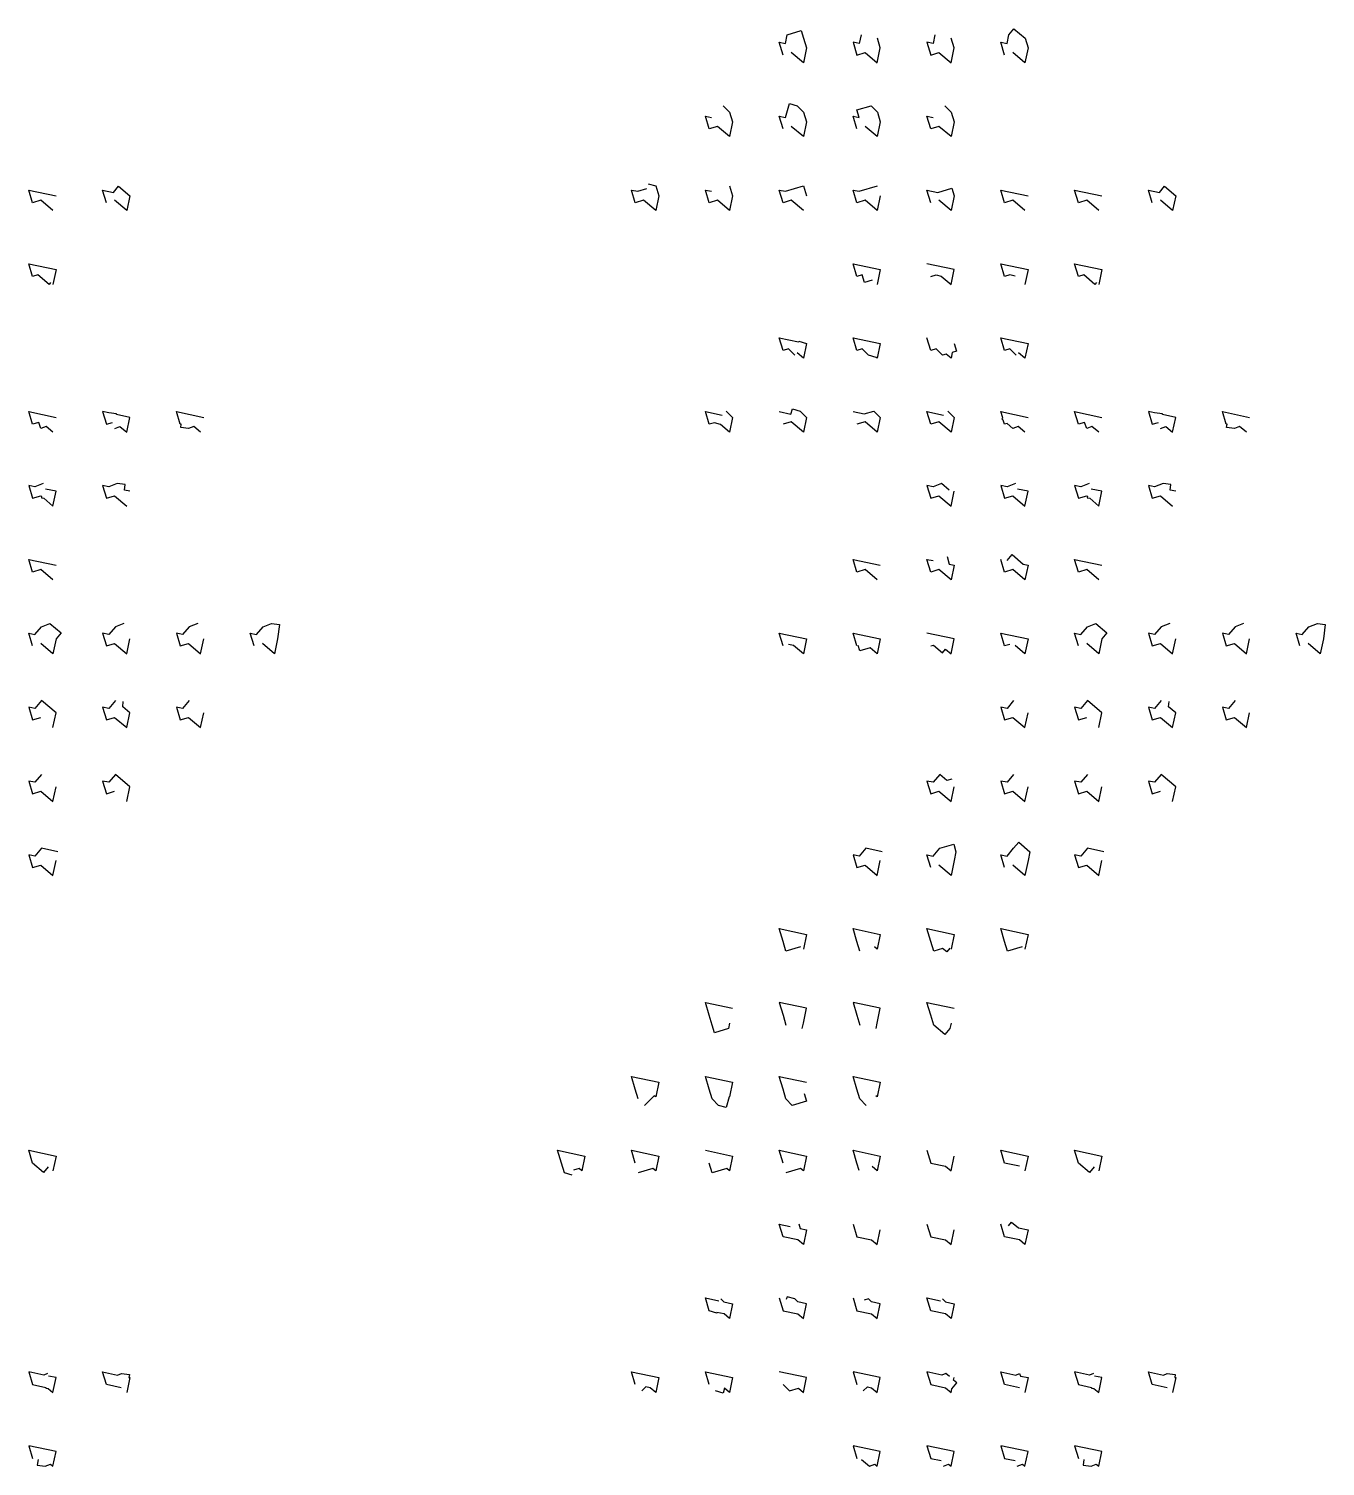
# Model space of a CAD drawing. Header units: inches. Extents: x -12292079.407 to -12292079.373, y 116895049.277 to 116895049.734.
# Drawn here: x -12292079.38571 to -12292079.37343, y 116895049.5644 to 116895049.578 of the extents above; entities that cross this region are included whole.
import ezdxf

# ---------------------------------------------------------------- set-up
doc = ezdxf.new("R2010")
doc.units = ezdxf.units.IN
doc.header["$MEASUREMENT"] = 0

msp = doc.modelspace()

# ---------------------------------------------------------------- linework, layer by layer
for points in [[(-12292079.378566, 116895049.577754), (-12292079.378602, 116895049.577875), (-12292079.378543, 116895049.577863), (-12292079.378526, 116895049.577946), (-12292079.378393, 116895049.577985), (-12292079.378372, 116895049.577914), (-12292079.378344, 116895049.577821), (-12292079.378373, 116895049.577681), (-12292079.378488, 116895049.577778)], [(-12292079.376469, 116895049.577754), (-12292079.376505, 116895049.577875), (-12292079.376446, 116895049.577863), (-12292079.376429, 116895049.577946), (-12292079.37638, 116895049.578003), (-12292079.376275, 116895049.577914), (-12292079.376247, 116895049.577821), (-12292079.376277, 116895049.577681), (-12292079.376391, 116895049.577778)], [(-12292079.378566, 116895049.577055), (-12292079.378602, 116895049.577176), (-12292079.378543, 116895049.577164), (-12292079.378504, 116895049.577296), (-12292079.378432, 116895049.577275), (-12292079.378372, 116895049.577215), (-12292079.378344, 116895049.577122), (-12292079.378373, 116895049.576982), (-12292079.378488, 116895049.577079)], [(-12292079.377867, 116895049.577055), (-12292079.377903, 116895049.577176), (-12292079.377844, 116895049.577164), (-12292079.377866, 116895049.577235), (-12292079.377733, 116895049.577275), (-12292079.377673, 116895049.577215), (-12292079.377645, 116895049.577122), (-12292079.377675, 116895049.576982), (-12292079.377789, 116895049.577079)], [(-12292079.385477, 116895049.576283), (-12292079.385591, 116895049.57638), (-12292079.385669, 116895049.576357), (-12292079.385705, 116895049.576477), (-12292079.385447, 116895049.576423)], [(-12292079.38497, 116895049.576357), (-12292079.385006, 116895049.576477), (-12292079.384902, 116895049.576455), (-12292079.384854, 116895049.576512), (-12292079.384748, 116895049.576423), (-12292079.384778, 116895049.576283), (-12292079.384892, 116895049.57638)], [(-12292079.379842, 116895049.576537), (-12292079.37977, 116895049.576516), (-12292079.379742, 116895049.576423), (-12292079.379771, 116895049.576283), (-12292079.379886, 116895049.57638), (-12292079.379964, 116895049.576357), (-12292079.38, 116895049.576477), (-12292079.379941, 116895049.576465), (-12292079.379855, 116895049.57649)], [(-12292079.377168, 116895049.576357), (-12292079.377204, 116895049.576477), (-12292079.3771, 116895049.576455), (-12292079.376968, 116895049.576495), (-12292079.376946, 116895049.576423), (-12292079.376976, 116895049.576283), (-12292079.37709, 116895049.57638)], [(-12292079.375071, 116895049.576357), (-12292079.375107, 116895049.576477), (-12292079.375003, 116895049.576455), (-12292079.374955, 116895049.576512), (-12292079.374849, 116895049.576423), (-12292079.374879, 116895049.576283), (-12292079.374993, 116895049.57638)], [(-12292079.385498, 116895049.575602), (-12292079.385513, 116895049.575583), (-12292079.385619, 116895049.575673), (-12292079.385669, 116895049.575658), (-12292079.385705, 116895049.575778), (-12292079.385447, 116895049.575724), (-12292079.385477, 116895049.575584)], [(-12292079.377721, 116895049.575623), (-12292079.377795, 116895049.575601), (-12292079.377817, 116895049.575673), (-12292079.377867, 116895049.575658), (-12292079.377903, 116895049.575778), (-12292079.377645, 116895049.575724), (-12292079.377675, 116895049.575584)], [(-12292079.375599, 116895049.575602), (-12292079.375614, 116895049.575583), (-12292079.37572, 116895049.575673), (-12292079.37577, 116895049.575658), (-12292079.375806, 116895049.575778), (-12292079.375548, 116895049.575724), (-12292079.375578, 116895049.575584)], [(-12292079.378455, 116895049.574914), (-12292079.378515, 116895049.574974), (-12292079.378566, 116895049.574959), (-12292079.378602, 116895049.575079), (-12292079.378418, 116895049.57504), (-12292079.378416, 116895049.575046), (-12292079.378344, 116895049.575025), (-12292079.378373, 116895049.574885), (-12292079.378433, 116895049.574936)], [(-12292079.376946, 116895049.575025), (-12292079.376925, 116895049.574953), (-12292079.376964, 116895049.574941), (-12292079.376976, 116895049.574885), (-12292079.377022, 116895049.574924), (-12292079.377057, 116895049.574914), (-12292079.377118, 116895049.574974), (-12292079.377168, 116895049.574959), (-12292079.377204, 116895049.575079)], [(-12292079.385477, 116895049.574186), (-12292079.38554, 116895049.57424), (-12292079.38559, 116895049.574221), (-12292079.385611, 116895049.574277), (-12292079.385669, 116895049.57426), (-12292079.385705, 116895049.57438), (-12292079.385447, 116895049.574326)], [(-12292079.384891, 116895049.574221), (-12292079.384842, 116895049.57424), (-12292079.384778, 116895049.574186), (-12292079.384748, 116895049.574326), (-12292079.384874, 116895049.574352), (-12292079.384873, 116895049.574358), (-12292079.384947, 116895049.574368), (-12292079.385006, 116895049.57438), (-12292079.38497, 116895049.57426), (-12292079.384912, 116895049.574277)], [(-12292079.384079, 116895049.574186), (-12292079.384143, 116895049.57424), (-12292079.384192, 116895049.574221), (-12292079.384266, 116895049.574231), (-12292079.384262, 116895049.574262), (-12292079.384271, 116895049.57426), (-12292079.384307, 116895049.57438), (-12292079.384049, 116895049.574326)], [(-12292079.379103, 116895049.574386), (-12292079.379043, 116895049.574326), (-12292079.379072, 116895049.574186), (-12292079.379157, 116895049.574258), (-12292079.379214, 116895049.574275), (-12292079.379265, 116895049.57426), (-12292079.379301, 116895049.57438), (-12292079.379143, 116895049.574347)], [(-12292079.378602, 116895049.57438), (-12292079.378491, 116895049.574357), (-12292079.378476, 116895049.574407), (-12292079.378405, 116895049.574386), (-12292079.378344, 116895049.574326), (-12292079.378373, 116895049.574186), (-12292079.378488, 116895049.574283), (-12292079.378566, 116895049.57426)], [(-12292079.377903, 116895049.57438), (-12292079.377799, 116895049.574358), (-12292079.377706, 116895049.574386), (-12292079.377645, 116895049.574326), (-12292079.377675, 116895049.574186), (-12292079.377789, 116895049.574283), (-12292079.377867, 116895049.57426)], [(-12292079.376277, 116895049.574186), (-12292079.37634, 116895049.57424), (-12292079.37639, 116895049.574221), (-12292079.376444, 116895049.574267), (-12292079.376469, 116895049.57426), (-12292079.376481, 116895049.574299), (-12292079.376495, 116895049.574311), (-12292079.376487, 116895049.57432), (-12292079.376505, 116895049.57438), (-12292079.376247, 116895049.574326)], [(-12292079.374992, 116895049.574221), (-12292079.374943, 116895049.57424), (-12292079.374879, 116895049.574186), (-12292079.374849, 116895049.574326), (-12292079.374975, 116895049.574352), (-12292079.374974, 116895049.574358), (-12292079.375049, 116895049.574368), (-12292079.375107, 116895049.57438), (-12292079.375071, 116895049.57426), (-12292079.375013, 116895049.574277)], [(-12292079.37418, 116895049.574186), (-12292079.374244, 116895049.57424), (-12292079.374293, 116895049.574221), (-12292079.374367, 116895049.574231), (-12292079.374363, 116895049.574262), (-12292079.374372, 116895049.57426), (-12292079.374408, 116895049.57438), (-12292079.37415, 116895049.574326)], [(-12292079.385567, 116895049.5737), (-12292079.385646, 116895049.573669), (-12292079.385705, 116895049.573681), (-12292079.385669, 116895049.573561), (-12292079.385591, 116895049.573584), (-12292079.385583, 116895049.573577), (-12292079.385585, 116895049.573563), (-12292079.385562, 116895049.57356), (-12292079.385477, 116895049.573487), (-12292079.385447, 116895049.573627), (-12292079.385547, 116895049.573648)], [(-12292079.384748, 116895049.573627), (-12292079.3848, 116895049.573638), (-12292079.384794, 116895049.57369), (-12292079.384868, 116895049.5737), (-12292079.384947, 116895049.573669), (-12292079.385006, 116895049.573681), (-12292079.38497, 116895049.573561), (-12292079.384892, 116895049.573584), (-12292079.384778, 116895049.573487)], [(-12292079.376992, 116895049.573637), (-12292079.377066, 116895049.5737), (-12292079.377145, 116895049.573669), (-12292079.377204, 116895049.573681), (-12292079.377168, 116895049.573561), (-12292079.37709, 116895049.573584), (-12292079.376976, 116895049.573487), (-12292079.376946, 116895049.573627)], [(-12292079.375668, 116895049.5737), (-12292079.375747, 116895049.573669), (-12292079.375806, 116895049.573681), (-12292079.37577, 116895049.573561), (-12292079.375692, 116895049.573584), (-12292079.375684, 116895049.573577), (-12292079.375686, 116895049.573563), (-12292079.375663, 116895049.57356), (-12292079.375578, 116895049.573487), (-12292079.375548, 116895049.573627), (-12292079.375648, 116895049.573648)], [(-12292079.374849, 116895049.573627), (-12292079.374901, 116895049.573638), (-12292079.374895, 116895049.57369), (-12292079.374969, 116895049.5737), (-12292079.375049, 116895049.573669), (-12292079.375107, 116895049.573681), (-12292079.375071, 116895049.573561), (-12292079.374993, 116895049.573584), (-12292079.374879, 116895049.573487)], [(-12292079.385477, 116895049.572788), (-12292079.385591, 116895049.572885), (-12292079.385669, 116895049.572862), (-12292079.385705, 116895049.572982), (-12292079.385447, 116895049.572928)], [(-12292079.377013, 116895049.573009), (-12292079.376992, 116895049.572938), (-12292079.376946, 116895049.572928), (-12292079.376976, 116895049.572788), (-12292079.37709, 116895049.572885), (-12292079.377168, 116895049.572862), (-12292079.377204, 116895049.572982), (-12292079.377145, 116895049.57297)], [(-12292079.376446, 116895049.57297), (-12292079.376398, 116895049.573027), (-12292079.376293, 116895049.572938), (-12292079.376247, 116895049.572928), (-12292079.376277, 116895049.572788), (-12292079.376391, 116895049.572885), (-12292079.376469, 116895049.572862), (-12292079.376505, 116895049.572982)], [(-12292079.385669, 116895049.572163), (-12292079.385705, 116895049.572283), (-12292079.385646, 116895049.572271), (-12292079.385584, 116895049.572345), (-12292079.385504, 116895049.572376), (-12292079.385399, 116895049.572286), (-12292079.385447, 116895049.572229), (-12292079.385477, 116895049.572089), (-12292079.385591, 116895049.572186)], [(-12292079.384805, 116895049.572376), (-12292079.384885, 116895049.572345), (-12292079.384947, 116895049.572271), (-12292079.385006, 116895049.572283), (-12292079.38497, 116895049.572163), (-12292079.384892, 116895049.572186), (-12292079.384778, 116895049.572089), (-12292079.384748, 116895049.572229)], [(-12292079.384106, 116895049.572376), (-12292079.384186, 116895049.572345), (-12292079.384249, 116895049.572271), (-12292079.384307, 116895049.572283), (-12292079.384271, 116895049.572163), (-12292079.384193, 116895049.572186), (-12292079.384079, 116895049.572089), (-12292079.384049, 116895049.572229)], [(-12292079.383572, 116895049.572163), (-12292079.383608, 116895049.572283), (-12292079.38355, 116895049.572271), (-12292079.383487, 116895049.572345), (-12292079.383407, 116895049.572376), (-12292079.383333, 116895049.572366), (-12292079.38335, 116895049.572229), (-12292079.38338, 116895049.572089), (-12292079.383494, 116895049.572186)], [(-12292079.377867, 116895049.572163), (-12292079.377903, 116895049.572283), (-12292079.377645, 116895049.572229), (-12292079.377675, 116895049.572089), (-12292079.377741, 116895049.572145), (-12292079.37784, 116895049.572116), (-12292079.377856, 116895049.572166)], [(-12292079.377168, 116895049.572163), (-12292079.377143, 116895049.57217), (-12292079.377058, 116895049.572098), (-12292079.377028, 116895049.572133), (-12292079.376976, 116895049.572089), (-12292079.376946, 116895049.572229), (-12292079.377204, 116895049.572283)], [(-12292079.37577, 116895049.572163), (-12292079.375806, 116895049.572283), (-12292079.375747, 116895049.572271), (-12292079.375685, 116895049.572345), (-12292079.375605, 116895049.572376), (-12292079.3755, 116895049.572286), (-12292079.375548, 116895049.572229), (-12292079.375578, 116895049.572089), (-12292079.375692, 116895049.572186)], [(-12292079.373673, 116895049.572163), (-12292079.373709, 116895049.572283), (-12292079.373651, 116895049.572271), (-12292079.373588, 116895049.572345), (-12292079.373508, 116895049.572376), (-12292079.373434, 116895049.572366), (-12292079.373451, 116895049.572229), (-12292079.373481, 116895049.572089), (-12292079.373595, 116895049.572186)], [(-12292079.385477, 116895049.57139), (-12292079.385447, 116895049.57153), (-12292079.385584, 116895049.571646), (-12292079.385646, 116895049.571572), (-12292079.385705, 116895049.571584), (-12292079.385669, 116895049.571464), (-12292079.385591, 116895049.571487)], [(-12292079.384885, 116895049.571646), (-12292079.384947, 116895049.571572), (-12292079.385006, 116895049.571584), (-12292079.38497, 116895049.571464), (-12292079.384892, 116895049.571487), (-12292079.384778, 116895049.57139), (-12292079.384748, 116895049.57153), (-12292079.384816, 116895049.571588), (-12292079.38481, 116895049.571636)], [(-12292079.384186, 116895049.571646), (-12292079.384249, 116895049.571572), (-12292079.384307, 116895049.571584), (-12292079.384271, 116895049.571464), (-12292079.384193, 116895049.571487), (-12292079.384079, 116895049.57139), (-12292079.384049, 116895049.57153)], [(-12292079.374986, 116895049.571646), (-12292079.375049, 116895049.571572), (-12292079.375107, 116895049.571584), (-12292079.375071, 116895049.571464), (-12292079.374993, 116895049.571487), (-12292079.374879, 116895049.57139), (-12292079.374849, 116895049.57153), (-12292079.374918, 116895049.571588), (-12292079.374911, 116895049.571636)], [(-12292079.385584, 116895049.570947), (-12292079.385646, 116895049.570873), (-12292079.385705, 116895049.570885), (-12292079.385669, 116895049.570765), (-12292079.385591, 116895049.570788), (-12292079.385477, 116895049.570691), (-12292079.385447, 116895049.570831)], [(-12292079.384778, 116895049.570691), (-12292079.384748, 116895049.570831), (-12292079.384885, 116895049.570947), (-12292079.384947, 116895049.570873), (-12292079.385006, 116895049.570885), (-12292079.38497, 116895049.570765), (-12292079.384892, 116895049.570788)], [(-12292079.376968, 116895049.570903), (-12292079.377014, 116895049.570889), (-12292079.377083, 116895049.570947), (-12292079.377145, 116895049.570873), (-12292079.377204, 116895049.570885), (-12292079.377168, 116895049.570765), (-12292079.37709, 116895049.570788), (-12292079.376976, 116895049.570691), (-12292079.376946, 116895049.570831)], [(-12292079.38543, 116895049.570216), (-12292079.385584, 116895049.570248), (-12292079.385646, 116895049.570174), (-12292079.385705, 116895049.570186), (-12292079.385669, 116895049.570066), (-12292079.385591, 116895049.570089), (-12292079.385477, 116895049.569992), (-12292079.385447, 116895049.570132)], [(-12292079.377168, 116895049.570066), (-12292079.377204, 116895049.570186), (-12292079.377145, 116895049.570174), (-12292079.377083, 116895049.570248), (-12292079.37695, 116895049.570288), (-12292079.376929, 116895049.570216), (-12292079.376946, 116895049.570132), (-12292079.376976, 116895049.569992), (-12292079.37709, 116895049.570089)], [(-12292079.376469, 116895049.570066), (-12292079.376505, 116895049.570186), (-12292079.376446, 116895049.570174), (-12292079.376384, 116895049.570248), (-12292079.376335, 116895049.570305), (-12292079.37623, 116895049.570216), (-12292079.376247, 116895049.570132), (-12292079.376277, 116895049.569992), (-12292079.376391, 116895049.570089)], [(-12292079.376987, 116895049.569303), (-12292079.377017, 116895049.569268), (-12292079.377055, 116895049.5693), (-12292079.37714, 116895049.569274), (-12292079.377168, 116895049.569367), (-12292079.377204, 116895049.569488), (-12292079.376946, 116895049.569433), (-12292079.376976, 116895049.569293)], [(-12292079.379072, 116895049.568595), (-12292079.379083, 116895049.568543), (-12292079.379216, 116895049.568503), (-12292079.379237, 116895049.568575), (-12292079.379265, 116895049.568668), (-12292079.379301, 116895049.568789), (-12292079.379043, 116895049.568734)], [(-12292079.376976, 116895049.568595), (-12292079.376986, 116895049.568543), (-12292079.377035, 116895049.568486), (-12292079.37714, 116895049.568575), (-12292079.377168, 116895049.568668), (-12292079.377204, 116895049.568789), (-12292079.376946, 116895049.568734)], [(-12292079.379075, 116895049.567897), (-12292079.379105, 116895049.567795), (-12292079.379177, 116895049.567816), (-12292079.379237, 116895049.567876), (-12292079.379265, 116895049.567969), (-12292079.379301, 116895049.56809), (-12292079.379043, 116895049.568035), (-12292079.379072, 116895049.567896)], [(-12292079.378367, 116895049.567927), (-12292079.378345, 116895049.567856), (-12292079.378478, 116895049.567816), (-12292079.378538, 116895049.567876), (-12292079.378566, 116895049.567969), (-12292079.378602, 116895049.56809), (-12292079.378344, 116895049.568035)], [(-12292079.38552, 116895049.567233), (-12292079.385564, 116895049.567181), (-12292079.385669, 116895049.56727), (-12292079.385705, 116895049.567391), (-12292079.385447, 116895049.567336), (-12292079.385477, 116895049.567197)], [(-12292079.380563, 116895049.567156), (-12292079.380635, 116895049.567177), (-12292079.380663, 116895049.56727), (-12292079.380699, 116895049.567391), (-12292079.380441, 116895049.567336), (-12292079.38047, 116895049.567197), (-12292079.380496, 116895049.567219), (-12292079.380549, 116895049.567203)], [(-12292079.377846, 116895049.567198), (-12292079.377867, 116895049.56727), (-12292079.377903, 116895049.567391), (-12292079.377645, 116895049.567336), (-12292079.377675, 116895049.567197), (-12292079.377721, 116895049.567236)], [(-12292079.375621, 116895049.567233), (-12292079.375665, 116895049.567181), (-12292079.37577, 116895049.56727), (-12292079.375806, 116895049.567391), (-12292079.375548, 116895049.567336), (-12292079.375578, 116895049.567197)], [(-12292079.378416, 116895049.566694), (-12292079.378403, 116895049.56665), (-12292079.378344, 116895049.566638), (-12292079.378373, 116895049.566498), (-12292079.378425, 116895049.566542), (-12292079.378566, 116895049.566571), (-12292079.378602, 116895049.566692), (-12292079.378498, 116895049.56667)], [(-12292079.376433, 116895049.566677), (-12292079.376403, 116895049.566712), (-12292079.376338, 116895049.566657), (-12292079.376247, 116895049.566638), (-12292079.376277, 116895049.566498), (-12292079.376329, 116895049.566542), (-12292079.376469, 116895049.566571), (-12292079.376505, 116895049.566692)], [(-12292079.378602, 116895049.565993), (-12292079.378566, 116895049.565872), (-12292079.378425, 116895049.565843), (-12292079.378373, 116895049.565799), (-12292079.378344, 116895049.565939), (-12292079.378427, 116895049.565956), (-12292079.378455, 116895049.565984), (-12292079.378527, 116895049.566005), (-12292079.378535, 116895049.565979)], [(-12292079.379154, 116895049.565984), (-12292079.379126, 116895049.565956), (-12292079.379043, 116895049.565939), (-12292079.379072, 116895049.565799), (-12292079.379124, 116895049.565843), (-12292079.379191, 116895049.565857), (-12292079.379193, 116895049.565851), (-12292079.379265, 116895049.565872), (-12292079.379301, 116895049.565993), (-12292079.379172, 116895049.565966)], [(-12292079.377903, 116895049.565993), (-12292079.377867, 116895049.565872), (-12292079.377727, 116895049.565843), (-12292079.377675, 116895049.565799), (-12292079.377645, 116895049.565939), (-12292079.377728, 116895049.565956), (-12292079.377756, 116895049.565984), (-12292079.377799, 116895049.565971)], [(-12292079.385527, 116895049.565278), (-12292079.385563, 116895049.565264), (-12292079.385705, 116895049.565294), (-12292079.385669, 116895049.565174), (-12292079.385544, 116895049.565147), (-12292079.385544, 116895049.565141), (-12292079.385522, 116895049.565138), (-12292079.385477, 116895049.5651), (-12292079.385447, 116895049.56524), (-12292079.385518, 116895049.565254)], [(-12292079.38483, 116895049.565144), (-12292079.38497, 116895049.565174), (-12292079.385006, 116895049.565294), (-12292079.384864, 116895049.565264), (-12292079.384828, 116895049.565278), (-12292079.384753, 116895049.565269), (-12292079.384757, 116895049.565242), (-12292079.384748, 116895049.56524), (-12292079.384778, 116895049.5651)], [(-12292079.379265, 116895049.565174), (-12292079.379301, 116895049.565294), (-12292079.379043, 116895049.56524), (-12292079.379072, 116895049.5651), (-12292079.379119, 116895049.565139), (-12292079.379133, 116895049.565092), (-12292079.379204, 116895049.565113)], [(-12292079.378566, 116895049.565174), (-12292079.378506, 116895049.565113), (-12292079.37842, 116895049.565139), (-12292079.378373, 116895049.5651), (-12292079.378344, 116895049.56524), (-12292079.378602, 116895049.565294)], [(-12292079.376991, 116895049.565249), (-12292079.377026, 116895049.565278), (-12292079.377062, 116895049.565264), (-12292079.377204, 116895049.565294), (-12292079.377168, 116895049.565174), (-12292079.377028, 116895049.565144), (-12292079.376976, 116895049.5651), (-12292079.376969, 116895049.565132), (-12292079.37692, 116895049.565189), (-12292079.376951, 116895049.565215), (-12292079.376946, 116895049.56524)], [(-12292079.375628, 116895049.565278), (-12292079.375664, 116895049.565264), (-12292079.375806, 116895049.565294), (-12292079.37577, 116895049.565174), (-12292079.375645, 116895049.565147), (-12292079.375645, 116895049.565141), (-12292079.375623, 116895049.565138), (-12292079.375578, 116895049.5651), (-12292079.375548, 116895049.56524), (-12292079.375619, 116895049.565254)], [(-12292079.374931, 116895049.565144), (-12292079.375071, 116895049.565174), (-12292079.375107, 116895049.565294), (-12292079.374965, 116895049.565264), (-12292079.374929, 116895049.565278), (-12292079.374854, 116895049.565269), (-12292079.374858, 116895049.565242), (-12292079.374849, 116895049.56524), (-12292079.374879, 116895049.5651)], [(-12292079.385617, 116895049.564464), (-12292079.385624, 116895049.564412), (-12292079.38555, 116895049.564402), (-12292079.3855, 116895049.564421), (-12292079.385477, 116895049.564401), (-12292079.385447, 116895049.564541), (-12292079.385705, 116895049.564595), (-12292079.385669, 116895049.564475)], [(-12292079.377822, 116895049.564465), (-12292079.377747, 116895049.564402), (-12292079.377698, 116895049.564421), (-12292079.377675, 116895049.564401), (-12292079.377645, 116895049.564541), (-12292079.377903, 116895049.564595), (-12292079.377867, 116895049.564475)], [(-12292079.375718, 116895049.564464), (-12292079.375725, 116895049.564412), (-12292079.375651, 116895049.564402), (-12292079.375601, 116895049.564421), (-12292079.375578, 116895049.564401), (-12292079.375548, 116895049.564541), (-12292079.375806, 116895049.564595), (-12292079.37577, 116895049.564475)]]:
    msp.add_lwpolyline(points, close=True)
at = {"color": 128}
for points in [[(-12292079.377827, 116895049.577946), (-12292079.377844, 116895049.577863), (-12292079.377903, 116895049.577875), (-12292079.377867, 116895049.577754), (-12292079.377789, 116895049.577778), (-12292079.377675, 116895049.577681), (-12292079.377645, 116895049.577821), (-12292079.377673, 116895049.577914)], [(-12292079.377128, 116895049.577946), (-12292079.377145, 116895049.577863), (-12292079.377204, 116895049.577875), (-12292079.377168, 116895049.577754), (-12292079.37709, 116895049.577778), (-12292079.376976, 116895049.577681), (-12292079.376946, 116895049.577821), (-12292079.376974, 116895049.577914)]]:
    msp.add_lwpolyline(points, close=True, dxfattribs=at)
at = {"color": 127}
for points in [[(-12292079.379131, 116895049.577275), (-12292079.379071, 116895049.577215), (-12292079.379043, 116895049.577122), (-12292079.379072, 116895049.576982), (-12292079.379187, 116895049.577079), (-12292079.379265, 116895049.577055), (-12292079.379301, 116895049.577176), (-12292079.379242, 116895049.577164)], [(-12292079.377034, 116895049.577275), (-12292079.376974, 116895049.577215), (-12292079.376946, 116895049.577122), (-12292079.376976, 116895049.576982), (-12292079.37709, 116895049.577079), (-12292079.377168, 116895049.577055), (-12292079.377204, 116895049.577176), (-12292079.377145, 116895049.577164)]]:
    msp.add_lwpolyline(points, close=True, dxfattribs=at)
at = {"color": 34}
for points in [[(-12292079.379071, 116895049.576516), (-12292079.379043, 116895049.576423), (-12292079.379072, 116895049.576283), (-12292079.379187, 116895049.57638), (-12292079.379265, 116895049.576357), (-12292079.379301, 116895049.576477), (-12292079.379242, 116895049.576465)], [(-12292079.378373, 116895049.576283), (-12292079.378488, 116895049.57638), (-12292079.378566, 116895049.576357), (-12292079.378602, 116895049.576477), (-12292079.378543, 116895049.576465), (-12292079.378372, 116895049.576516), (-12292079.378344, 116895049.576423)], [(-12292079.377645, 116895049.576423), (-12292079.377675, 116895049.576283), (-12292079.377789, 116895049.57638), (-12292079.377867, 116895049.576357), (-12292079.377903, 116895049.576477), (-12292079.377844, 116895049.576465), (-12292079.377673, 116895049.576516)]]:
    msp.add_lwpolyline(points, close=True, dxfattribs=at)
at = {"color": 3}
for points in [[(-12292079.376277, 116895049.576283), (-12292079.376391, 116895049.57638), (-12292079.376469, 116895049.576357), (-12292079.376505, 116895049.576477), (-12292079.376247, 116895049.576423)], [(-12292079.375578, 116895049.576283), (-12292079.375692, 116895049.57638), (-12292079.37577, 116895049.576357), (-12292079.375806, 116895049.576477), (-12292079.375548, 116895049.576423)], [(-12292079.377675, 116895049.572788), (-12292079.377789, 116895049.572885), (-12292079.377867, 116895049.572862), (-12292079.377903, 116895049.572982), (-12292079.377645, 116895049.572928)], [(-12292079.375578, 116895049.572788), (-12292079.375692, 116895049.572885), (-12292079.37577, 116895049.572862), (-12292079.375806, 116895049.572982), (-12292079.375548, 116895049.572928)]]:
    msp.add_lwpolyline(points, close=True, dxfattribs=at)
at = {"color": 126}
for points in [[(-12292079.377168, 116895049.575658), (-12292079.377118, 116895049.575673), (-12292079.377068, 116895049.575662), (-12292079.376976, 116895049.575584), (-12292079.376946, 116895049.575724), (-12292079.377204, 116895049.575778)], [(-12292079.376369, 116895049.575662), (-12292079.376419, 116895049.575673), (-12292079.376469, 116895049.575658), (-12292079.376505, 116895049.575778), (-12292079.376247, 116895049.575724), (-12292079.376277, 116895049.575584)]]:
    msp.add_lwpolyline(points, close=True, dxfattribs=at)
msp.add_lwpolyline([(-12292079.377684, 116895049.574892), (-12292079.377756, 116895049.574914), (-12292079.377817, 116895049.574974), (-12292079.377867, 116895049.574959), (-12292079.377903, 116895049.575079), (-12292079.377645, 116895049.575025), (-12292079.377675, 116895049.574885), (-12292079.377684, 116895049.574893)])
at = {"color": 125}
msp.add_lwpolyline([(-12292079.376358, 116895049.574914), (-12292079.376419, 116895049.574974), (-12292079.376469, 116895049.574959), (-12292079.376505, 116895049.575079), (-12292079.376247, 116895049.575025), (-12292079.376277, 116895049.574885), (-12292079.376336, 116895049.574936)], close=True, dxfattribs=at)
at = {"color": 124}
msp.add_lwpolyline([(-12292079.377007, 116895049.574386), (-12292079.376946, 116895049.574326), (-12292079.376976, 116895049.574186), (-12292079.37709, 116895049.574283), (-12292079.377168, 116895049.57426), (-12292079.377204, 116895049.57438), (-12292079.377046, 116895049.574347)], close=True, dxfattribs=at)
at = {"color": 123}
msp.add_lwpolyline([(-12292079.375578, 116895049.574186), (-12292079.375642, 116895049.57424), (-12292079.375691, 116895049.574221), (-12292079.375712, 116895049.574277), (-12292079.37577, 116895049.57426), (-12292079.375806, 116895049.57438), (-12292079.375548, 116895049.574326)], close=True, dxfattribs=at)
at = {"color": 122}
msp.add_lwpolyline([(-12292079.376367, 116895049.5737), (-12292079.376446, 116895049.573669), (-12292079.376505, 116895049.573681), (-12292079.376469, 116895049.573561), (-12292079.376391, 116895049.573584), (-12292079.376277, 116895049.573487), (-12292079.376247, 116895049.573627), (-12292079.376347, 116895049.573648)], close=True, dxfattribs=at)
at = {"color": 121}
for points in [[(-12292079.378566, 116895049.572163), (-12292079.378602, 116895049.572283), (-12292079.378344, 116895049.572229), (-12292079.378373, 116895049.572089), (-12292079.378466, 116895049.572168), (-12292079.378515, 116895049.572178)], [(-12292079.376419, 116895049.572178), (-12292079.376469, 116895049.572163), (-12292079.376505, 116895049.572283), (-12292079.376247, 116895049.572229), (-12292079.376277, 116895049.572089), (-12292079.376369, 116895049.572168)]]:
    msp.add_lwpolyline(points, close=True, dxfattribs=at)
at = {"color": 120}
for points in [[(-12292079.374906, 116895049.572376), (-12292079.374986, 116895049.572345), (-12292079.375049, 116895049.572271), (-12292079.375107, 116895049.572283), (-12292079.375071, 116895049.572163), (-12292079.374993, 116895049.572186), (-12292079.374879, 116895049.572089), (-12292079.374849, 116895049.572229)], [(-12292079.374207, 116895049.572376), (-12292079.374287, 116895049.572345), (-12292079.37435, 116895049.572271), (-12292079.374408, 116895049.572283), (-12292079.374372, 116895049.572163), (-12292079.374294, 116895049.572186), (-12292079.37418, 116895049.572089), (-12292079.37415, 116895049.572229)]]:
    msp.add_lwpolyline(points, close=True, dxfattribs=at)
at = {"color": 35}
for points in [[(-12292079.376384, 116895049.571646), (-12292079.376446, 116895049.571572), (-12292079.376505, 116895049.571584), (-12292079.376469, 116895049.571464), (-12292079.376391, 116895049.571487), (-12292079.376277, 116895049.57139), (-12292079.376247, 116895049.57153)], [(-12292079.375578, 116895049.57139), (-12292079.375548, 116895049.57153), (-12292079.375685, 116895049.571646), (-12292079.375747, 116895049.571572), (-12292079.375806, 116895049.571584), (-12292079.37577, 116895049.571464), (-12292079.375692, 116895049.571487)], [(-12292079.374287, 116895049.571646), (-12292079.37435, 116895049.571572), (-12292079.374408, 116895049.571584), (-12292079.374372, 116895049.571464), (-12292079.374294, 116895049.571487), (-12292079.37418, 116895049.57139), (-12292079.37415, 116895049.57153)], [(-12292079.376384, 116895049.570947), (-12292079.376446, 116895049.570873), (-12292079.376505, 116895049.570885), (-12292079.376469, 116895049.570765), (-12292079.376391, 116895049.570788), (-12292079.376277, 116895049.570691), (-12292079.376247, 116895049.570831)], [(-12292079.375685, 116895049.570947), (-12292079.375747, 116895049.570873), (-12292079.375806, 116895049.570885), (-12292079.37577, 116895049.570765), (-12292079.375692, 116895049.570788), (-12292079.375578, 116895049.570691), (-12292079.375548, 116895049.570831)], [(-12292079.374879, 116895049.570691), (-12292079.374849, 116895049.570831), (-12292079.374986, 116895049.570947), (-12292079.375049, 116895049.570873), (-12292079.375107, 116895049.570885), (-12292079.375071, 116895049.570765), (-12292079.374993, 116895049.570788)]]:
    msp.add_lwpolyline(points, close=True, dxfattribs=at)
at = {"color": 119}
for points in [[(-12292079.377628, 116895049.570216), (-12292079.377781, 116895049.570248), (-12292079.377844, 116895049.570174), (-12292079.377903, 116895049.570186), (-12292079.377867, 116895049.570066), (-12292079.377789, 116895049.570089), (-12292079.377675, 116895049.569992), (-12292079.377645, 116895049.570132)], [(-12292079.375531, 116895049.570216), (-12292079.375685, 116895049.570248), (-12292079.375747, 116895049.570174), (-12292079.375806, 116895049.570186), (-12292079.37577, 116895049.570066), (-12292079.375692, 116895049.570089), (-12292079.375578, 116895049.569992), (-12292079.375548, 116895049.570132)]]:
    msp.add_lwpolyline(points, close=True, dxfattribs=at)
at = {"color": 36}
for points in [[(-12292079.378399, 116895049.569315), (-12292079.378538, 116895049.569274), (-12292079.378566, 116895049.569367), (-12292079.378602, 116895049.569488), (-12292079.378344, 116895049.569433), (-12292079.378373, 116895049.569293)], [(-12292079.377839, 116895049.569274), (-12292079.377867, 116895049.569367), (-12292079.377903, 116895049.569488), (-12292079.377645, 116895049.569433), (-12292079.377675, 116895049.569293), (-12292079.377701, 116895049.569315)], [(-12292079.376303, 116895049.569315), (-12292079.376441, 116895049.569274), (-12292079.376469, 116895049.569367), (-12292079.376505, 116895049.569488), (-12292079.376247, 116895049.569433), (-12292079.376277, 116895049.569293)], [(-12292079.379964, 116895049.56727), (-12292079.38, 116895049.567391), (-12292079.379742, 116895049.567336), (-12292079.379771, 116895049.567197), (-12292079.379797, 116895049.567219), (-12292079.379936, 116895049.567177)], [(-12292079.379301, 116895049.567391), (-12292079.379043, 116895049.567336), (-12292079.379072, 116895049.567197), (-12292079.379098, 116895049.567219), (-12292079.379237, 116895049.567177), (-12292079.379265, 116895049.56727)], [(-12292079.378566, 116895049.56727), (-12292079.378602, 116895049.567391), (-12292079.378344, 116895049.567336), (-12292079.378373, 116895049.567197), (-12292079.378399, 116895049.567219), (-12292079.378538, 116895049.567177)]]:
    msp.add_lwpolyline(points, close=True, dxfattribs=at)
at = {"color": 118}
for points in [[(-12292079.378384, 116895049.568543), (-12292079.378373, 116895049.568595), (-12292079.378344, 116895049.568734), (-12292079.378602, 116895049.568789), (-12292079.378566, 116895049.568668), (-12292079.378538, 116895049.568575)], [(-12292079.377685, 116895049.568543), (-12292079.377675, 116895049.568595), (-12292079.377645, 116895049.568734), (-12292079.377903, 116895049.568789), (-12292079.377867, 116895049.568668), (-12292079.377839, 116895049.568575)]]:
    msp.add_lwpolyline(points, close=True, dxfattribs=at)
at = {"color": 117}
for points in [[(-12292079.379936, 116895049.567876), (-12292079.379964, 116895049.567969), (-12292079.38, 116895049.56809), (-12292079.379742, 116895049.568035), (-12292079.379771, 116895049.567896), (-12292079.379785, 116895049.567907), (-12292079.379876, 116895049.567816)], [(-12292079.377779, 116895049.567816), (-12292079.377839, 116895049.567876), (-12292079.377867, 116895049.567969), (-12292079.377903, 116895049.56809), (-12292079.377645, 116895049.568035), (-12292079.377675, 116895049.567896), (-12292079.377688, 116895049.567907)]]:
    msp.add_lwpolyline(points, close=True, dxfattribs=at)
at = {"color": 11}
for points in [[(-12292079.377204, 116895049.567391), (-12292079.377168, 116895049.56727), (-12292079.377028, 116895049.567241), (-12292079.376976, 116895049.567197), (-12292079.376946, 116895049.567336)], [(-12292079.376329, 116895049.567241), (-12292079.376469, 116895049.56727), (-12292079.376505, 116895049.567391), (-12292079.376247, 116895049.567336), (-12292079.376277, 116895049.567197)], [(-12292079.377903, 116895049.566692), (-12292079.377867, 116895049.566571), (-12292079.377727, 116895049.566542), (-12292079.377675, 116895049.566498), (-12292079.377645, 116895049.566638)], [(-12292079.377204, 116895049.566692), (-12292079.377168, 116895049.566571), (-12292079.377028, 116895049.566542), (-12292079.376976, 116895049.566498), (-12292079.376946, 116895049.566638)]]:
    msp.add_lwpolyline(points, close=True, dxfattribs=at)
at = {"color": 116}
msp.add_lwpolyline([(-12292079.377057, 116895049.565984), (-12292079.377029, 116895049.565956), (-12292079.376946, 116895049.565939), (-12292079.376976, 116895049.565799), (-12292079.377028, 116895049.565843), (-12292079.377168, 116895049.565872), (-12292079.377204, 116895049.565993), (-12292079.377075, 116895049.565966)], close=True, dxfattribs=at)
at = {"color": 115}
for points in [[(-12292079.379964, 116895049.565174), (-12292079.38, 116895049.565294), (-12292079.379742, 116895049.56524), (-12292079.379771, 116895049.5651), (-12292079.379823, 116895049.565144), (-12292079.379864, 116895049.565153), (-12292079.379903, 116895049.565113)], [(-12292079.377807, 116895049.565113), (-12292079.377767, 116895049.565153), (-12292079.377727, 116895049.565144), (-12292079.377675, 116895049.5651), (-12292079.377645, 116895049.56524), (-12292079.377903, 116895049.565294), (-12292079.377867, 116895049.565174)]]:
    msp.add_lwpolyline(points, close=True, dxfattribs=at)
at = {"color": 114}
msp.add_lwpolyline([(-12292079.376329, 116895049.565144), (-12292079.376469, 116895049.565174), (-12292079.376505, 116895049.565294), (-12292079.376363, 116895049.565264), (-12292079.376327, 116895049.565278), (-12292079.376318, 116895049.565254), (-12292079.376247, 116895049.56524), (-12292079.376277, 116895049.5651)], close=True, dxfattribs=at)
at = {"color": 113}
for points in [[(-12292079.377048, 116895049.564402), (-12292079.376999, 116895049.564421), (-12292079.376976, 116895049.564401), (-12292079.376946, 116895049.564541), (-12292079.377204, 116895049.564595), (-12292079.377168, 116895049.564475), (-12292079.377068, 116895049.564454)], [(-12292079.37635, 116895049.564402), (-12292079.3763, 116895049.564421), (-12292079.376277, 116895049.564401), (-12292079.376247, 116895049.564541), (-12292079.376505, 116895049.564595), (-12292079.376469, 116895049.564475), (-12292079.37637, 116895049.564454)]]:
    msp.add_lwpolyline(points, close=True, dxfattribs=at)

doc.saveas('drawing.dxf')
